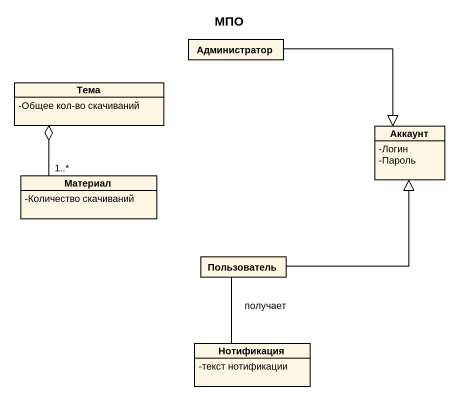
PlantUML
@startuml
title МПО
hide circle
hide empty members
skinparam classAttributeIconSize 0
class Администратор
class Тема {
  -Общее кол-во скачиваний
}
class Аккаунт {
  -Логин
  -Пароль
}
class Материал {
  -Количество скачиваний
}
class Пользователь
class Нотификация {
  -текст нотификации
}
Администратор -right-|> Аккаунт
Тема o-- "1..*" Материал
Пользователь -up-|> Аккаунт
Пользователь -- Нотификация : получает
@enduml
